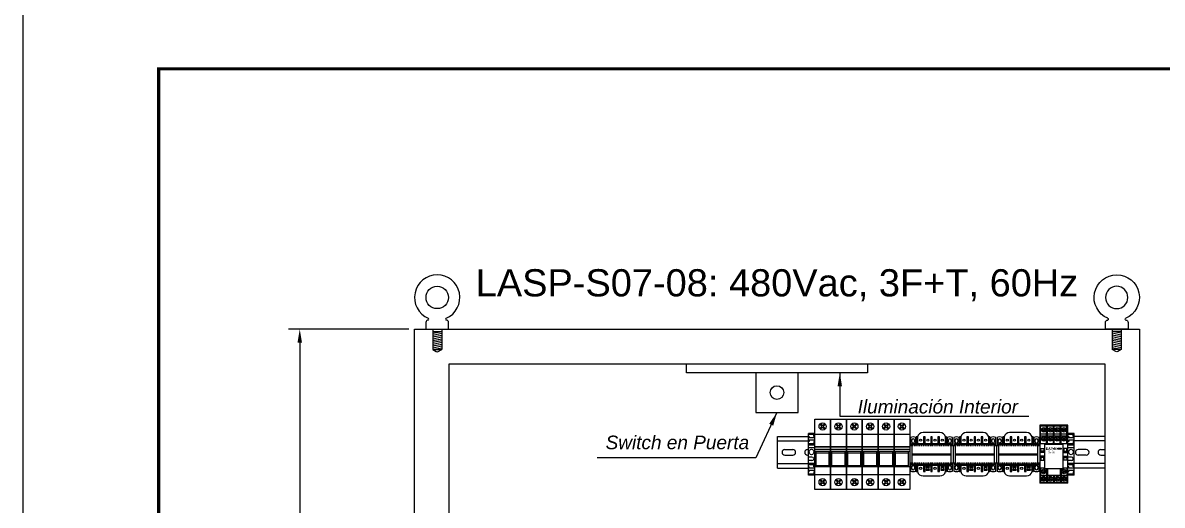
# Model space of a CAD drawing. Header units: millimetres. Extents: x 0 to 840, y -1485 to 297.
# Drawn here: x 0 to 125.8, y -949.2 to -895.9 of the extents above; entities that cross this region are included whole.
import ezdxf

# ---------------------------------------------------------------- set-up
doc = ezdxf.new("R2010")
doc.units = ezdxf.units.MM
doc.linetypes.add('HIDDEN', pattern=[0.2, 0.1, -0.1])
for name, color, linetype in [('DEFAULT_2', 8, 'HIDDEN'), ('L_COTAS', 2, 'Continuous'), ('MEMBRETE', 7, 'Continuous')]:
    doc.layers.add(name, color=color, linetype=linetype)
doc.styles.get("Standard").update_dxf_attribs({"font": 'arial.ttf'})
doc.styles.add('TEXTOS', font='ariali.ttf')
doc.dimstyles.new('FLECHA_ESC50', dxfattribs={"dimscale": 0.05, "dimtxt": 1.8, "dimasz": 2, "dimexe": 2, "dimexo": 4, "dimgap": 1, "dimtad": 1, "dimzin": 4, "dimdsep": 46, "dimtxsty": 'TEXTOS', "dimcen": 0, "dimclrd": 256, "dimclre": 256, "dimclrt": 2, "dimadec": 0, "dimazin": 0, "dimtfac": 1, "dimtdec": 4, "dimtmove": 1, "dimatfit": 3, "dimfxl": 1, "dimtvp": 1, "dimtolj": 1, "dimtzin": 0, "dimarcsym": 0})
doc.dimstyles.new('ISO-25$0', dxfattribs={"dimscale": 0, "dimtxt": 30, "dimasz": 25, "dimexe": 10, "dimexo": 20, "dimtad": 0, "dimtoh": 1, "dimdec": 4, "dimdsep": 46, "dimtxsty": 'Standard', "dimcen": 2.5, "dimclrd": 1, "dimclre": 1, "dimclrt": 3, "dimadec": 0, "dimazin": 0, "dimtfac": 1, "dimtdec": 4, "dimtmove": 0, "dimatfit": 3, "dimfxl": 1, "dimtvp": 1, "dimtolj": 1, "dimtzin": 0, "dimarcsym": 0})

# ---------------------------------------------------------------- blocks, each defined once
blk = doc.blocks.new('*D107')
at = {"layer": 'Defpoints', "color": 0, "transparency": 16777216}
for p in [(43.24, -929.73), (30.57, -1129.73), (43.24, -1129.73)]:
    blk.add_point(p, dxfattribs=at)
at = {"layer": 'L_COTAS', "color": 0, "lineweight": -2, "transparency": 16777216}
for p, q in [((42.61, -929.73), (29.32, -929.73)), ((30.57, -931.23), (30.57, -1128.23)), ((42.61, -1129.73), (29.32, -1129.73))]:
    blk.add_line(p, q, dxfattribs=at)
at = {"layer": 'L_COTAS', "color": 0, "transparency": 16777216}
for points in [[(30.32, -931.23), (30.82, -931.23), (30.57, -929.73)], [(30.32, -1128.23), (30.82, -1128.23), (30.57, -1129.73)]]:
    blk.add_solid(points, dxfattribs=at)
at = {"layer": 'L_COTAS', "color": 0, "transparency": 16777216, "insert": (29.04, -1029.73), "char_height": 2, "attachment_point": 5, "rotation": 90, "style": 'TEXTOS'}
blk.add_mtext('2000mm', dxfattribs=at)
blk = doc.blocks.new('CANCAMO_8')
at = {"color": 2}
for p, q in [((-1.25, 0.75), (-1.25, 0)), ((-1.25, 0), (1.25, 0)), ((1.25, 0), (1.25, 0.75))]:
    blk.add_line(p, q, dxfattribs=at)
at = {"color": 3}
for p, q in [((-0.5, 0), (-0.5, -2.25)), ((0.5, 0), (0.5, -2.25)), ((-0.5, -0.25), (0.5, -0.25)), ((-0.5, -0.45), (0.5, -0.25)), ((-0.5, -0.65), (0.5, -0.45)), ((-0.5, -0.85), (0.5, -0.65)), ((-0.5, -1.05), (0.5, -0.85)), ((-0.5, -1.25), (0.5, -1.05)), ((-0.5, -1.45), (0.5, -1.25)), ((-0.5, -1.65), (0.5, -1.45)), ((-0.5, -1.85), (0.5, -1.65)), ((-0.5, -2.05), (0.5, -1.85)), ((-0.5, -2.25), (0.5, -2.05)), ((-0.5, -2.25), (0.5, -2.25)), ((-0.5, -2.25), (-0.11, -2.47)), ((0.11, -2.47), (0.5, -2.25))]:
    blk.add_line(p, q, dxfattribs=at)
at = {"color": 2}
blk.add_circle((0, 3.5), 1.23, dxfattribs=at)
for centre, radius, start, end in [((0, 3.5), 2.5, 293.2203, 246.7797), ((-1, 0.75), 0.25, 90, 180), ((-1.04, 1.1), 0.111, 289.3515, 70.6485), ((1.04, 1.1), 0.111, 109.3515, 250.6485), ((1, 0.75), 0.25, 0, 90)]:
    blk.add_arc(centre, radius, start, end, dxfattribs=at)
at = {"color": 3}
blk.add_arc((0, -2.25), 0.25, 243.4349, 296.5651, dxfattribs=at)
blk = doc.blocks.new('Fusible PMF')
for p, q in [((-0.32, 7.2), (-0.07, 6.95)), ((-0.07, 6.95), (-0.27, 6.75)), ((-0.27, 6.75), (-0.2, 6.68)), ((-0.25, 7.27), (0, 7.02)), ((0, 6.88), (-0.2, 6.68)), ((0.2, 7.22), (0, 7.02)), ((0, 6.88), (0.25, 6.63)), ((0.27, 7.15), (0.07, 6.95)), ((0.07, 6.95), (0.32, 6.7)), ((0.2, 7.22), (0.27, 7.15)), ((-0.32, 0.55), (-0.07, 0.8)), ((-0.27, 1), (-0.2, 1.07)), ((-0.07, 0.8), (-0.27, 1)), ((-0.25, 0.48), (0, 0.73)), ((0, 0.87), (-0.2, 1.07)), ((0, 0.87), (0.25, 1.12)), ((0.2, 0.53), (0, 0.73)), ((0.07, 0.8), (0.32, 1.05)), ((0.27, 0.6), (0.07, 0.8)), ((0.2, 0.53), (0.27, 0.6))]:
    blk.add_line(p, q)
at = {"color": 4}
for p, q in [((0.88, 4.4), (-0.87, 4.4)), ((0.88, 4.2), (-0.87, 4.2)), ((-0.72, 2.5), (-0.72, 4.2)), ((0.73, 4), (-0.72, 4)), ((0.73, 2.5), (0.73, 4.2)), ((0.73, 2.6), (-0.72, 2.6)), ((0.88, 2.5), (-0.87, 2.5))]:
    blk.add_line(p, q, dxfattribs=at)
blk.add_lwpolyline([(-0.87, 7.75), (0.88, 7.75), (0.88, 0), (-0.87, 0)], close=True)
at = {"color": 5}
blk.add_lwpolyline([(-0.87, 6.1), (0.88, 6.1), (0.88, 4.7), (-0.87, 4.7)], close=True, dxfattribs=at)
at = {"color": 4}
blk.add_lwpolyline([(-0.87, 4.7), (0.88, 4.7), (0.88, 1.6), (-0.87, 1.6)], close=True, dxfattribs=at)
for centre in [(0, 6.95), (0, 0.8)]:
    blk.add_circle(centre, 0.4)
blk = doc.blocks.new('TOPE JXBs-BF')
for p, q in [((-0.35, 0), (-0.35, 4.6)), ((0.35, 4.6), (-0.35, 4.6)), ((0.35, 4.6), (-0.35, 4.6)), ((0.25, 4.5), (-0.35, 4.5)), ((-0.25, 4.25), (-0.35, 4.25)), ((-0.25, 4.25), (-0.25, 4.1)), ((0.35, 4.1), (-0.25, 4.1)), ((0.35, 3.85), (-0.25, 3.85)), ((-0.25, 3.85), (-0.25, 3.7)), ((0.25, 4.25), (0.25, 4.5)), ((0.35, 4.25), (0.25, 4.25)), ((0.35, 0), (0.35, 4.6)), ((-0.25, 3.7), (-0.35, 3.7)), ((0.25, 3.45), (-0.35, 3.45)), ((0.35, 3.3), (-0.35, 3.3)), ((0.35, 3), (-0.35, 3)), ((0.35, 3.7), (0.25, 3.7)), ((0.25, 3.7), (0.25, 3.45)), ((0.05, 2), (-0.35, 2)), ((0.05, 1.6), (-0.35, 1.6)), ((0.35, 1.3), (-0.35, 1.3)), ((0.25, 1.15), (-0.35, 1.15)), ((-0.25, 0.9), (-0.35, 0.9)), ((-0.25, 0.35), (-0.35, 0.35)), ((0.25, 0.1), (-0.35, 0.1)), ((0.35, 0), (-0.35, 0)), ((-0.25, 0.75), (-0.25, 0.9)), ((0.35, 0.75), (-0.25, 0.75)), ((0.35, 0.5), (-0.25, 0.5)), ((-0.25, 0.35), (-0.25, 0.5)), ((0.25, 0.9), (0.25, 1.15)), ((0.35, 0.9), (0.25, 0.9)), ((0.35, 0.35), (0.25, 0.35)), ((0.25, 0.35), (0.25, 0.1))]:
    blk.add_line(p, q)
blk.add_arc((0.05, 1.8), 0.2, 270, 90)
blk.add_ellipse((0, 2.55), major_axis=(0, -0.3), ratio=0.833333)
blk = doc.blocks.new('c0050e2afb-P')
for p, q in [((-3.71, 6.76), (-3.71, 5.33)), ((-3.48, 6.03), (-3.48, 6.32)), ((-3, 6.32), (-3, 6.03)), ((-2.76, 5.71), (-2.76, 6.76)), ((-2.67, 6.86), (-2.67, 5.71)), ((-2.4, 6.86), (-2.67, 6.86)), ((-2.4, 5.71), (-2.4, 6.86)), ((1.49, 7.62), (-1.49, 7.62)), ((-1.4, 6.86), (-1.4, 5.71)), ((-1.13, 6.86), (-1.4, 6.86)), ((-1.13, 5.71), (-1.13, 6.86)), ((-0.13, 6.86), (-0.13, 5.71)), ((0.13, 6.86), (-0.13, 6.86)), ((0.13, 5.71), (0.13, 6.86)), ((1.13, 6.86), (1.13, 5.71)), ((1.4, 6.86), (1.13, 6.86)), ((1.4, 5.71), (1.4, 6.86)), ((2.4, 6.86), (2.4, 5.71)), ((2.67, 6.86), (2.4, 6.86)), ((2.67, 5.71), (2.67, 6.86)), ((2.76, 6.76), (2.76, 5.71)), ((3, 6.03), (3, 6.32)), ((3.48, 6.32), (3.48, 6.03)), ((3.71, 5.33), (3.71, 6.76)), ((-3.81, 5.33), (-3.81, 2.29)), ((-3.81, 5.33), (-3.43, 5.33)), ((-3.43, 5.71), (-3.43, 1.9)), ((-3.43, 5.71), (3.43, 5.71)), ((-3.43, 5.52), (3.43, 5.52)), ((-0.38, 5.71), (-0.38, 5.52)), ((0.38, 5.71), (0.38, 5.52)), ((3.43, 5.71), (3.43, 1.9)), ((3.43, 5.33), (3.81, 5.33)), ((3.81, 5.33), (3.81, 2.29)), ((-3.81, 2.29), (-3.43, 2.29)), ((-3.71, 2.29), (-3.71, 0.86)), ((-3.43, 3.91), (3.43, 3.91)), ((-3.43, 3.71), (3.43, 3.71)), ((-3.43, 2.1), (3.43, 2.1)), ((-0.38, 3.91), (-0.38, 3.71)), ((-0.38, 2.1), (-0.38, 1.9)), ((0.38, 3.91), (0.38, 3.71)), ((0.38, 2.1), (0.38, 1.9)), ((3.43, 2.29), (3.81, 2.29)), ((3.71, 0.86), (3.71, 2.29)), ((-3.48, 1.3), (-3.48, 1.59)), ((-3.43, 1.9), (3.43, 1.9)), ((-3, 1.59), (-3, 1.3)), ((-2.76, 0.86), (-2.76, 1.9)), ((-2.67, 1.9), (-2.67, 0.76)), ((-2.67, 0.76), (-2.4, 0.76)), ((-2.4, 0.76), (-2.4, 1.9)), ((-1.49, 0), (1.49, 0)), ((-1.4, 1.9), (-1.4, 0.76)), ((-1.4, 0.76), (-1.13, 0.76)), ((-1.13, 0.76), (-1.13, 1.9)), ((-0.92, 1.65), (-0.35, 1.65)), ((-0.92, 1.65), (-0.92, 1.55)), ((-0.92, 1.63), (-0.35, 1.63)), ((-0.92, 1.59), (-0.35, 1.59)), ((-0.92, 1.57), (-0.35, 1.57)), ((-0.92, 1.56), (-0.35, 1.56)), ((-0.92, 1.55), (-0.35, 1.55)), ((-0.92, 1.11), (-0.35, 1.11)), ((-0.92, 1.11), (-0.92, 1.11)), ((-0.92, 1.1), (-0.35, 1.1)), ((-0.92, 1.1), (-0.35, 1.1)), ((-0.92, 1.1), (-0.92, 1.02)), ((-0.92, 1.08), (-0.35, 1.08)), ((-0.92, 1.04), (-0.35, 1.04)), ((-0.92, 1.02), (-0.35, 1.02)), ((-0.35, 1.65), (-0.35, 1.56)), ((-0.35, 1.56), (-0.35, 1.55)), ((-0.35, 1.11), (-0.35, 1.02)), ((-0.13, 1.9), (-0.13, 0.76)), ((-0.13, 0.76), (0.13, 0.76)), ((0.13, 0.76), (0.13, 1.9)), ((1.13, 1.9), (1.13, 0.76)), ((1.13, 0.76), (1.4, 0.76)), ((1.4, 0.76), (1.4, 1.9)), ((1.62, 1.65), (2.19, 1.65)), ((1.62, 1.65), (1.62, 1.55)), ((1.62, 1.63), (2.19, 1.63)), ((1.62, 1.59), (2.19, 1.59)), ((1.62, 1.57), (2.19, 1.57)), ((1.62, 1.56), (2.19, 1.56)), ((1.62, 1.55), (2.19, 1.55)), ((1.62, 1.11), (2.19, 1.11)), ((1.62, 1.11), (1.62, 1.11)), ((1.62, 1.1), (2.19, 1.1)), ((1.62, 1.1), (2.19, 1.1)), ((1.62, 1.1), (1.62, 1.02)), ((1.62, 1.08), (2.19, 1.08)), ((1.62, 1.04), (2.19, 1.04)), ((1.62, 1.02), (2.19, 1.02)), ((2.19, 1.65), (2.19, 1.56)), ((2.19, 1.56), (2.19, 1.55)), ((2.19, 1.11), (2.19, 1.02)), ((2.4, 1.9), (2.4, 0.76)), ((2.4, 0.76), (2.67, 0.76)), ((2.67, 0.76), (2.67, 1.9)), ((2.76, 1.9), (2.76, 0.86)), ((3, 1.3), (3, 1.59)), ((3.48, 1.59), (3.48, 1.3))]:
    blk.add_line(p, q)
at = {"color": 40}
for centre in [(-1.91, 6.29), (-0.64, 6.29), (0.63, 6.29), (1.9, 6.29), (-1.91, 1.33), (-0.64, 1.33), (0.63, 1.33), (1.9, 1.33)]:
    blk.add_circle(centre, 0.191, dxfattribs=at)
for centre, radius, start, end in [((-3.24, 5.67), 1.19, 66.4218, 113.5782), ((-3.24, 6.32), 0.238, 0, 180), ((-3.24, 6.03), 0.238, 180, 0), ((-1.49, 6.63), 0.991, 90, 166.6576), ((1.49, 6.63), 0.991, 13.3424, 90), ((3.24, 5.67), 1.19, 66.4218, 113.5782), ((3.24, 6.32), 0.238, 0, 180), ((3.24, 6.03), 0.238, 180, 0), ((-3.24, 1.95), 1.19, 246.4218, 293.5782), ((-3.24, 1.59), 0.238, 0, 180), ((-3.24, 1.3), 0.238, 180, 0), ((-1.49, 0.99), 0.991, 193.3424, 270), ((1.49, 0.99), 0.991, 270, 346.6576), ((3.24, 1.95), 1.19, 246.4218, 293.5782), ((3.24, 1.59), 0.238, 0, 180), ((3.24, 1.3), 0.238, 180, 0)]:
    blk.add_arc(centre, radius, start, end)
at = {"layer": 'DEFAULT_2'}
for p, q in [((-2.48, 6.63), (-2.48, 5.33)), ((2.48, 5.33), (2.48, 6.63)), ((-3.43, 5.33), (3.43, 5.33)), ((-2.76, 5.33), (-2.76, 5.71)), ((-2.67, 5.71), (-2.67, 5.33)), ((-2.4, 5.71), (-2.4, 5.33)), ((-1.4, 5.71), (-1.4, 5.33)), ((-1.13, 5.71), (-1.13, 5.33)), ((-0.13, 5.71), (-0.13, 5.33)), ((0.13, 5.71), (0.13, 5.33)), ((1.13, 5.71), (1.13, 5.33)), ((1.4, 5.71), (1.4, 5.33)), ((2.4, 5.71), (2.4, 5.33)), ((2.67, 5.71), (2.67, 5.33)), ((2.76, 5.71), (2.76, 5.33)), ((-3.43, 2.29), (3.43, 2.29)), ((-2.76, 1.9), (-2.76, 2.29)), ((-2.67, 1.9), (-2.67, 2.29)), ((-2.48, 2.29), (-2.48, 0.99)), ((-2.4, 1.9), (-2.4, 2.29)), ((-1.4, 1.9), (-1.4, 2.29)), ((-1.13, 1.9), (-1.13, 2.29)), ((-0.13, 1.9), (-0.13, 2.29)), ((0.13, 1.9), (0.13, 2.29)), ((1.13, 1.9), (1.13, 2.29)), ((1.4, 1.9), (1.4, 2.29)), ((2.4, 1.9), (2.4, 2.29)), ((2.48, 0.99), (2.48, 2.29)), ((2.67, 1.9), (2.67, 2.29)), ((2.76, 2.29), (2.76, 1.9)), ((-0.92, 1.61), (-0.35, 1.61)), ((-0.92, 1.6), (-0.35, 1.6)), ((-0.92, 1.58), (-0.35, 1.58)), ((-0.92, 1.11), (-0.92, 1.1)), ((-0.92, 1.09), (-0.35, 1.09)), ((-0.92, 1.07), (-0.35, 1.07)), ((-0.92, 1.06), (-0.35, 1.06)), ((-0.35, 1.56), (-0.35, 1.56)), ((1.62, 1.61), (2.19, 1.61)), ((1.62, 1.6), (2.19, 1.6)), ((1.62, 1.58), (2.19, 1.58)), ((1.62, 1.11), (1.62, 1.1)), ((1.62, 1.09), (2.19, 1.09)), ((1.62, 1.07), (2.19, 1.07)), ((1.62, 1.06), (2.19, 1.06)), ((2.19, 1.56), (2.19, 1.56))]:
    blk.add_line(p, q, dxfattribs=at)
for centre, start, end in [((-1.49, 6.63), 166.6576, 180), ((1.49, 6.63), 0, 13.3424), ((-1.49, 0.99), 180, 193.3424), ((1.49, 0.99), 346.6576, 0)]:
    blk.add_arc(centre, 0.991, start, end, dxfattribs=at)
blk = doc.blocks.new('D2PR2B')
h = blk.add_hatch(color=256)
edge = h.paths.add_edge_path()
edge.add_arc((-0.05, 3.81), 0.0338, 0, 360)
for p, q in [((-1.55, 6.4), (-1.55, 3.4)), ((1.55, 6.4), (-1.55, 6.4)), ((1.48, 6.4), (-1.47, 6.4)), ((-1.47, 6.4), (1.48, 6.4)), ((-1.45, 4.4), (-1.45, 6.4)), ((-0.8, 6.3), (-1.45, 6.3)), ((-0.8, 4.4), (-0.8, 6.4)), ((-0.8, 6.3), (-0.7, 6.3)), ((-0.7, 4.4), (-0.7, 6.4)), ((-0.05, 6.3), (-0.7, 6.3)), ((-0.05, 4.4), (-0.05, 6.4)), ((0.05, 4.4), (0.05, 6.4)), ((0.7, 6.3), (0.05, 6.3)), ((0.7, 4.4), (0.7, 6.4)), ((0.8, 4.4), (0.8, 6.4)), ((1.45, 6.3), (0.8, 6.3)), ((1.45, 4.4), (1.45, 6.4)), ((1.55, 3.4), (1.55, 6.4)), ((-1.55, 5.45), (1.55, 5.45)), ((-1.45, 5.25), (-0.8, 5.25)), ((-1.32, 6.05), (-1.17, 5.9)), ((-1.32, 5.05), (-1.17, 4.9)), ((-1.17, 5.9), (-1.31, 5.77)), ((-1.31, 5.77), (-1.26, 5.72)), ((-1.28, 6.1), (-1.12, 5.95)), ((-1.28, 5.1), (-1.12, 4.95)), ((-1.12, 5.85), (-1.26, 5.72)), ((-0.99, 6.08), (-1.12, 5.95)), ((-1.12, 5.85), (-0.97, 5.7)), ((-0.99, 5.08), (-1.12, 4.95)), ((-0.94, 6.03), (-1.08, 5.9)), ((-1.08, 5.9), (-0.93, 5.75)), ((-0.94, 5.03), (-1.08, 4.9)), ((-0.99, 6.08), (-0.94, 6.03)), ((-0.99, 5.08), (-0.94, 5.03)), ((-0.7, 5.25), (-0.05, 5.25)), ((-0.57, 6.05), (-0.42, 5.9)), ((-0.57, 5.05), (-0.42, 4.9)), ((-0.42, 5.9), (-0.56, 5.77)), ((-0.56, 5.77), (-0.51, 5.72)), ((-0.53, 6.1), (-0.37, 5.95)), ((-0.53, 5.1), (-0.37, 4.95)), ((-0.37, 5.85), (-0.51, 5.72)), ((-0.24, 6.08), (-0.37, 5.95)), ((-0.37, 5.85), (-0.22, 5.7)), ((-0.24, 5.08), (-0.37, 4.95)), ((-0.19, 6.03), (-0.33, 5.9)), ((-0.33, 5.9), (-0.18, 5.75)), ((-0.19, 5.03), (-0.33, 4.9)), ((-0.24, 6.08), (-0.19, 6.03)), ((-0.24, 5.08), (-0.19, 5.03)), ((0.05, 5.25), (0.7, 5.25)), ((0.18, 6.05), (0.33, 5.9)), ((0.18, 5.05), (0.33, 4.9)), ((0.33, 5.9), (0.19, 5.77)), ((0.19, 5.77), (0.24, 5.72)), ((0.22, 6.1), (0.38, 5.95)), ((0.22, 5.1), (0.38, 4.95)), ((0.38, 5.85), (0.24, 5.72)), ((0.51, 6.08), (0.38, 5.95)), ((0.38, 5.85), (0.53, 5.7)), ((0.51, 5.08), (0.38, 4.95)), ((0.56, 6.03), (0.42, 5.9)), ((0.42, 5.9), (0.57, 5.75)), ((0.56, 5.03), (0.42, 4.9)), ((0.51, 6.08), (0.56, 6.03)), ((0.51, 5.08), (0.56, 5.03)), ((0.8, 5.25), (1.45, 5.25)), ((0.93, 6.05), (1.08, 5.9)), ((0.93, 5.05), (1.08, 4.9)), ((1.08, 5.9), (0.94, 5.77)), ((0.94, 5.77), (0.99, 5.72)), ((0.97, 6.1), (1.13, 5.95)), ((0.97, 5.1), (1.13, 4.95)), ((1.13, 5.85), (0.99, 5.72)), ((1.26, 6.08), (1.13, 5.95)), ((1.13, 5.85), (1.28, 5.7)), ((1.26, 5.08), (1.13, 4.95)), ((1.31, 6.03), (1.17, 5.9)), ((1.17, 5.9), (1.32, 5.75)), ((1.31, 5.03), (1.17, 4.9)), ((1.26, 6.08), (1.31, 6.03)), ((1.26, 5.08), (1.31, 5.03)), ((-1.55, 4.4), (1.55, 4.4)), ((-1.17, 4.9), (-1.31, 4.77)), ((-1.31, 4.77), (-1.26, 4.72)), ((-1.12, 4.85), (-1.26, 4.72)), ((-1.12, 4.85), (-0.97, 4.7)), ((-1.08, 4.9), (-0.93, 4.75)), ((-0.42, 4.9), (-0.56, 4.77)), ((-0.56, 4.77), (-0.51, 4.72)), ((-0.37, 4.85), (-0.51, 4.72)), ((-0.37, 4.85), (-0.22, 4.7)), ((-0.33, 4.9), (-0.18, 4.75)), ((0.33, 4.9), (0.19, 4.77)), ((0.19, 4.77), (0.24, 4.72)), ((0.38, 4.85), (0.24, 4.72)), ((0.38, 4.85), (0.53, 4.7)), ((0.42, 4.9), (0.57, 4.75)), ((1.08, 4.9), (0.94, 4.77)), ((0.94, 4.77), (0.99, 4.72)), ((1.13, 4.85), (0.99, 4.72)), ((1.13, 4.85), (1.28, 4.7)), ((1.17, 4.9), (1.32, 4.75)), ((-1, 3.4), (-1.55, 3.4)), ((-1, 3), (-1.55, 3)), ((-1.55, 3), (-1.55, 0)), ((1, 3.4), (1.55, 3.4)), ((1, 3), (1.55, 3)), ((1.55, 0), (1.55, 3)), ((-1.55, 1.7), (-1, 1.7)), ((-1.45, 1.7), (-1.45, 0)), ((-1.32, 1.45), (-1.17, 1.3)), ((-1.17, 1.3), (-1.31, 1.17)), ((-1.28, 1.5), (-1.12, 1.35)), ((-0.99, 1.48), (-1.12, 1.35)), ((-0.94, 1.43), (-1.08, 1.3)), ((-1.08, 1.3), (-0.93, 1.15)), ((-0.99, 1.48), (-0.94, 1.43)), ((-0.8, 1.6), (-0.8, 0)), ((-0.7, 1.6), (-0.7, 0)), ((0.7, 1.6), (0.7, 0)), ((0.8, 1.6), (0.8, 0)), ((0.93, 1.45), (1.08, 1.3)), ((1.08, 1.3), (0.94, 1.17)), ((0.97, 1.5), (1.13, 1.35)), ((1, 1.7), (1.55, 1.7)), ((1.26, 1.48), (1.13, 1.35)), ((1.31, 1.43), (1.17, 1.3)), ((1.17, 1.3), (1.32, 1.15)), ((1.26, 1.48), (1.31, 1.43)), ((1.45, 1.7), (1.45, 0)), ((-1.55, 0.9), (1.55, 0.9)), ((1.55, 0), (-1.55, 0)), ((-0.8, 0.1), (-1.45, 0.1)), ((-1.32, 0.65), (-1.17, 0.5)), ((-1.31, 1.17), (-1.26, 1.12)), ((-1.17, 0.5), (-1.31, 0.37)), ((-1.31, 0.37), (-1.26, 0.32)), ((-1.28, 0.7), (-1.12, 0.55)), ((-1.12, 1.25), (-1.26, 1.12)), ((-1.12, 0.45), (-1.26, 0.32)), ((-1.12, 1.25), (-0.97, 1.1)), ((-0.99, 0.68), (-1.12, 0.55)), ((-1.12, 0.45), (-0.97, 0.3)), ((-0.94, 0.63), (-1.08, 0.5)), ((-1.08, 0.5), (-0.93, 0.35)), ((-0.99, 0.68), (-0.94, 0.63)), ((-0.05, 0.1), (-0.7, 0.1)), ((-0.57, 0.65), (-0.42, 0.5)), ((-0.42, 0.5), (-0.56, 0.37)), ((-0.56, 0.37), (-0.51, 0.32)), ((-0.53, 0.7), (-0.37, 0.55)), ((-0.37, 0.45), (-0.51, 0.32)), ((-0.24, 0.68), (-0.37, 0.55)), ((-0.37, 0.45), (-0.22, 0.3)), ((-0.19, 0.63), (-0.33, 0.5)), ((-0.33, 0.5), (-0.18, 0.35)), ((-0.24, 0.68), (-0.19, 0.63)), ((-0.05, 0.9), (-0.05, 0)), ((0.05, 0.9), (0.05, 0)), ((0.7, 0.1), (0.05, 0.1)), ((0.18, 0.65), (0.33, 0.5)), ((0.33, 0.5), (0.19, 0.37)), ((0.19, 0.37), (0.24, 0.32)), ((0.22, 0.7), (0.38, 0.55)), ((0.38, 0.45), (0.24, 0.32)), ((0.51, 0.68), (0.38, 0.55)), ((0.38, 0.45), (0.53, 0.3)), ((0.56, 0.63), (0.42, 0.5)), ((0.42, 0.5), (0.57, 0.35)), ((0.51, 0.68), (0.56, 0.63)), ((1.45, 0.1), (0.8, 0.1)), ((0.93, 0.65), (1.08, 0.5)), ((0.94, 1.17), (0.99, 1.12)), ((1.08, 0.5), (0.94, 0.37)), ((0.94, 0.37), (0.99, 0.32)), ((0.97, 0.7), (1.13, 0.55)), ((1.13, 1.25), (0.99, 1.12)), ((1.13, 0.45), (0.99, 0.32)), ((1.13, 1.25), (1.28, 1.1)), ((1.26, 0.68), (1.13, 0.55)), ((1.13, 0.45), (1.28, 0.3)), ((1.31, 0.63), (1.17, 0.5)), ((1.17, 0.5), (1.32, 0.35)), ((1.26, 0.68), (1.31, 0.63))]:
    blk.add_line(p, q)
for points in [[(-1.44, 3.85), (-1.11, 3.85), (-1.11, 3.54), (-1.44, 3.54)], [(0.45, 3.87), (0.83, 3.87), (0.83, 3.75), (0.45, 3.75)], [(1.44, 3.85), (1.11, 3.85), (1.11, 3.54), (1.44, 3.54)], [(-1.44, 2.55), (-1.11, 2.55), (-1.11, 2.86), (-1.44, 2.86)], [(1.44, 2.55), (1.11, 2.55), (1.11, 2.86), (1.44, 2.86)]]:
    blk.add_lwpolyline(points, close=True)
at = {"color": 4}
blk.add_lwpolyline([(-1, 4.3), (1, 4.3), (1, 1.6), (-1, 1.6)], close=True, dxfattribs=at)
for centre, radius in [((-1.12, 5.9), 0.25), ((-1.12, 4.9), 0.25), ((-0.37, 5.9), 0.25), ((-0.37, 4.9), 0.25), ((0.38, 5.9), 0.25), ((0.38, 4.9), 0.25), ((1.13, 5.9), 0.25), ((1.13, 4.9), 0.25), ((-0.05, 3.81), 0.0338), ((-1.12, 1.3), 0.25), ((1.13, 1.3), 0.25), ((-1.12, 0.5), 0.25), ((-0.37, 0.5), 0.25), ((0.38, 0.5), 0.25), ((1.13, 0.5), 0.25)]:
    blk.add_circle(centre, radius)
at = {"attachment_point": 6}
for s, insert, char_height, width in [('{\\fArial|b1|i0|c0|p34;EAT N}', (0.29, 3.83), 0.2794, 10.163), ('{\\fArial|b0|i0|c0|p34;D2PR2B}', (0.08, 3.54), 0.12, 10.9121), ('\\pxql;{\\fArial|b0|i0|c0|p34;240 VAC}', (0.6, 3.38), 0.12, 1.1682)]:
    blk.add_mtext(s, dxfattribs=dict(at, insert=insert, char_height=char_height, width=width))

msp = doc.modelspace()

# ---------------------------------------------------------------- linework, layer by layer
at = {"color": 4}
for p, q in [((83.3138, -941.5718), (86.702, -941.5718)), ((83.3138, -945.0718), (83.3138, -941.5718)), ((119.4281, -941.5718), (116.0399, -941.5718)), ((83.3138, -942.0718), (86.702, -942.0718)), ((119.4281, -942.0718), (116.0399, -942.0718)), ((83.3138, -944.5718), (86.702, -944.5718)), ((83.3138, -945.0718), (86.702, -945.0718)), ((119.4281, -944.5718), (116.0399, -944.5718)), ((119.4281, -945.0718), (116.0399, -945.0718))]:
    msp.add_line(p, q, dxfattribs=at)
for p, q in [((84.0981, -943.0218), (84.9981, -943.0218)), ((86.5981, -943.0218), (86.702, -943.0218)), ((117.3781, -943.0218), (116.4781, -943.0218)), ((118.9781, -943.0218), (119.4281, -943.0218)), ((84.0981, -943.6218), (84.9981, -943.6218)), ((86.5981, -943.6218), (86.702, -943.6218)), ((117.3781, -943.6218), (116.4781, -943.6218)), ((118.9781, -943.6218), (119.4281, -943.6218))]:
    msp.add_line(p, q)
msp.add_lwpolyline([(0, -1188), (420, -1188), (420, -891), (0, -891)], close=True)
at = {"color": 5}
for points in [[(43.2381, -929.7301), (123.2381, -929.7301), (123.2381, -1129.7301), (43.2381, -1129.7301)], [(47.0481, -933.5401), (119.4281, -933.5401), (119.4281, -1125.9201), (47.0481, -1125.9201)]]:
    msp.add_lwpolyline(points, close=True, dxfattribs=at)
at = {"color": 4}
for points in [[(73.2381, -933.5401), (93.2381, -933.5401), (93.2381, -934.5401), (73.2381, -934.5401)], [(80.8959, -938.9203), (85.5803, -938.9203), (85.5803, -934.5401), (80.8959, -934.5401)]]:
    msp.add_lwpolyline(points, close=True, dxfattribs=at)
msp.add_circle((83.2381, -936.7302), 0.75, dxfattribs=at)
for centre, start, end in [((84.0981, -943.3218), 90, 270), ((84.9981, -943.3218), 270, 90), ((86.5981, -943.3218), 90, 270), ((116.4781, -943.3218), 90, 270), ((117.3781, -943.3218), 270, 90), ((118.9781, -943.3218), 90, 270)]:
    msp.add_arc(centre, 0.3, start, end)
at = {"layer": 'MEMBRETE', "const_width": 0.3537}
msp.add_lwpolyline([(15, -1178), (415, -1178), (415, -901), (15, -901)], close=True, dxfattribs=at)

# ---------------------------------------------------------------- block references
for name, p in [('CANCAMO_8', (45.7381, -929.7301)), ('Fusible PMF', (88.277, -947.4151)), ('Fusible PMF', (90.027, -947.4151)), ('Fusible PMF', (91.777, -947.4151)), ('Fusible PMF', (93.527, -947.4151)), ('Fusible PMF', (95.277, -947.4151)), ('Fusible PMF', (97.027, -947.4151)), ('D2PR2B', (113.7899, -946.7401)), ('TOPE JXBs-BF', (87.052, -945.8401)), ('TOPE JXBs-BF', (115.6899, -945.8401))]:
    msp.add_blockref(name, p)
at = {"xscale": -1}
msp.add_blockref('CANCAMO_8', (120.7381, -929.7301), dxfattribs=at)
at = {"xscale": 0.6272033667200385, "yscale": 0.6272033667200385, "zscale": 0.6272033667200385}
for p in [(100.2917, -945.9298), (105.071, -945.9298), (109.8502, -945.9298)]:
    msp.add_blockref('c0050e2afb-P', p, dxfattribs=at)

# ---------------------------------------------------------------- texts
at = {"insert": (83.2381, -923.112), "char_height": 3, "width": 80, "attachment_point": 2}
msp.add_mtext('\\pxt7;LASP-S07-08: 480Vac, 3F+T, 60Hz', dxfattribs=at)
at = {"layer": 'L_COTAS', "char_height": 1.5, "style": 'TEXTOS'}
for s, insert, attachment_point in [('Iluminación Interior', (92.1419, -938.2962), 4), ('Switch en Puerta', (80.1661, -942.2408), 6)]:
    msp.add_mtext(s, dxfattribs=dict(at, insert=insert, attachment_point=attachment_point))

# ---------------------------------------------------------------- dimensions: what is measured, and where the dimension line sits
at = {"layer": 'L_COTAS', "color": 0}
dim = msp.add_linear_dim(base=(30.5656, -1129.7301), p1=(43.2381, -929.7301), p2=(43.2381, -1129.7301), angle=90, dimstyle='ISO-25$0', override={"dimscale": 1, "dimtxt": 2, "dimasz": 1.5, "dimexe": 1.25, "dimexo": 0.625, "dimgap": 0.5, "dimtad": 1, "dimtoh": 0, "dimdec": 2, "dimlfac": 10, "dimpost": 'mm', "dimtxsty": 'TEXTOS', "dimclrd": 0, "dimclre": 0, "dimclrt": 0, "dimtdec": 2, "dimtvp": 0, "dimtolj": 0, "dimtzin": 8}, dxfattribs=at)
dim.commit()
dim.dimension.update_dxf_attribs({"geometry": '*D107', "text_midpoint": (30.5656, -1029.7301), "dimtype": 160})

# ---------------------------------------------------------------- leaders
at = {"layer": 'L_COTAS', "annotation_type": 0, "has_hookline": 1}
for points, hookline_direction, text_width in [([(90.1705, -934.5401), (90.1705, -939.3154), (93.2314, -939.3154)], 0, 17.7647), ([(83.2381, -938.9203), (80.8964, -943.9455), (79.0766, -943.9455)], 1, 15.6313)]:
    msp.add_leader(points, dimstyle='FLECHA_ESC50', override={"dimasz": 30, "dimgap": 1, "dimtad": 1}, dxfattribs=dict(at, hookline_direction=hookline_direction, text_width=text_width))

doc.saveas('drawing.dxf')
